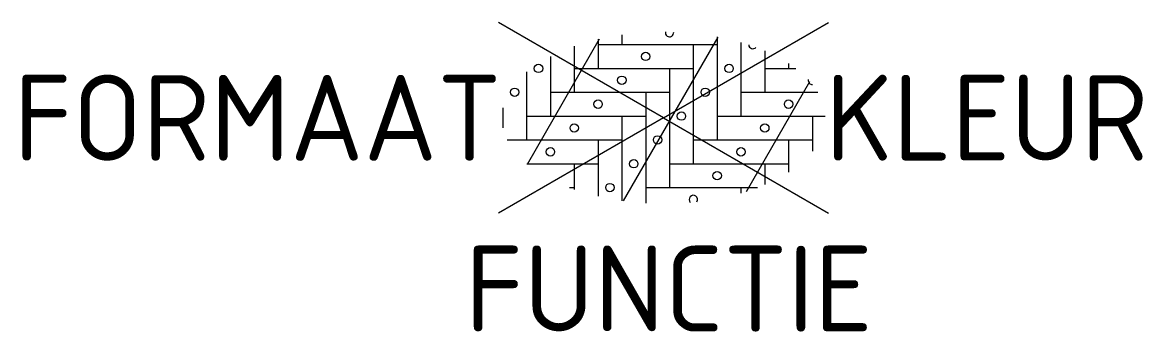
# Model space of a CAD drawing. Extents: x -13.5 to 10.1, y -4.5 to 2.
import ezdxf
from ezdxf.enums import TextEntityAlignment as Align

# ---------------------------------------------------------------- set-up
doc = ezdxf.new("R2010")
doc.units = 0
doc.styles.add('NLCS-ISO', font='NLCS-ISO.ttf')

msp = doc.modelspace()

# ---------------------------------------------------------------- linework, layer by layer
for p, q in [((0, 0), (-3.464, 2)), ((0, 0), (3.464, 2)), ((-2.855, -0.974), (-1.338, 1.654)), ((-1.372, 1.647), (-1.372, 1.036)), ((-0.872, 1.74), (-0.872, 1.536)), ((-0.836, -1.745), (1.149, 1.694)), ((1.128, 1.698), (1.128, -0.464)), ((-1.872, 1.502), (-1.872, 0.536)), ((-1.372, 1.536), (1.128, 1.536)), ((0.628, 1.536), (0.628, -0.964)), ((1.628, 1.579), (1.628, 0.036)), ((-2.372, 1.288), (-2.372, 0.036)), ((2.128, 1.402), (2.128, 0.536)), ((-2.872, 0.96), (-2.872, -0.464)), ((-1.872, 1.036), (0.628, 1.036)), ((0.128, 1.036), (0.128, -1.464)), ((2.128, 1.036), (2.777, 1.036)), ((2.628, 1.139), (2.628, 1.036)), ((1.744, -1.544), (3.076, 0.762)), ((-2.372, 0.536), (0.128, 0.536)), ((-0.372, 0.536), (-0.372, -1.789)), ((1.628, 0.536), (3.241, 0.536)), ((0, 0), (-3.464, -2)), ((-3.372, 0.21), (-3.372, -0.21)), ((-2.872, 0.036), (-0.372, 0.036)), ((-0.872, 0.036), (-0.872, -1.74)), ((0, 0), (3.464, -2)), ((1.128, 0.036), (3.394, 0.036)), ((3.128, 0.036), (3.128, -0.699)), ((-3.28, -0.464), (-0.872, -0.464)), ((-1.372, -0.464), (-1.372, -1.647)), ((0.628, -0.464), (3.128, -0.464)), ((2.628, -0.464), (2.628, -1.139)), ((-2.866, -0.964), (-1.372, -0.964)), ((-1.872, -0.964), (-1.872, -1.502)), ((0.128, -0.964), (2.628, -0.964)), ((2.128, -0.964), (2.128, -1.402)), ((-1.974, -1.464), (-1.872, -1.464)), ((-0.372, -1.464), (1.974, -1.464)), ((1.628, -1.464), (1.628, -1.579))]:
    msp.add_line(p, q)
for centre in [(-0.372, 1.286), (-2.622, 1.036), (1.378, 1.036), (-0.872, 0.786), (-3.122, 0.536), (0.878, 0.536), (-1.372, 0.286), (2.628, 0.286), (0.378, 0.036), (-1.872, -0.214), (2.128, -0.214), (-0.122, -0.464), (-2.372, -0.714), (1.628, -0.714), (-0.622, -0.964), (1.128, -1.214), (-1.122, -1.464)]:
    msp.add_circle(centre, 0.0881)
for centre, start, end in [((0.128, 1.786), 170.6458, 7.0498), ((1.878, 1.536), 184.0564, 317.4381), ((3.128, 0.786), 170.7258, 270.8629), ((0.628, -1.714), 328.1566, 223.3527)]:
    msp.add_arc(centre, 0.0881, start, end)

# ---------------------------------------------------------------- texts
at = {"style": 'NLCS-ISO'}
msp.add_attdef('FORMAAT', text='WF', height=1.8, dxfattribs=at).set_placement((-3.395, 0), align=Align.MIDDLE_RIGHT)
msp.add_attdef('KLEUR', text='RD', height=1.8, dxfattribs=at).set_placement((3.395, 0), align=Align.MIDDLE_LEFT)
at = {"style": 'NLCS-ISO', "flags": 1}
msp.add_attdef('FUNCTIE', text='', height=1.8, dxfattribs=at).set_placement((0.116, -3.585), align=Align.MIDDLE_CENTER)

doc.saveas('drawing.dxf')
